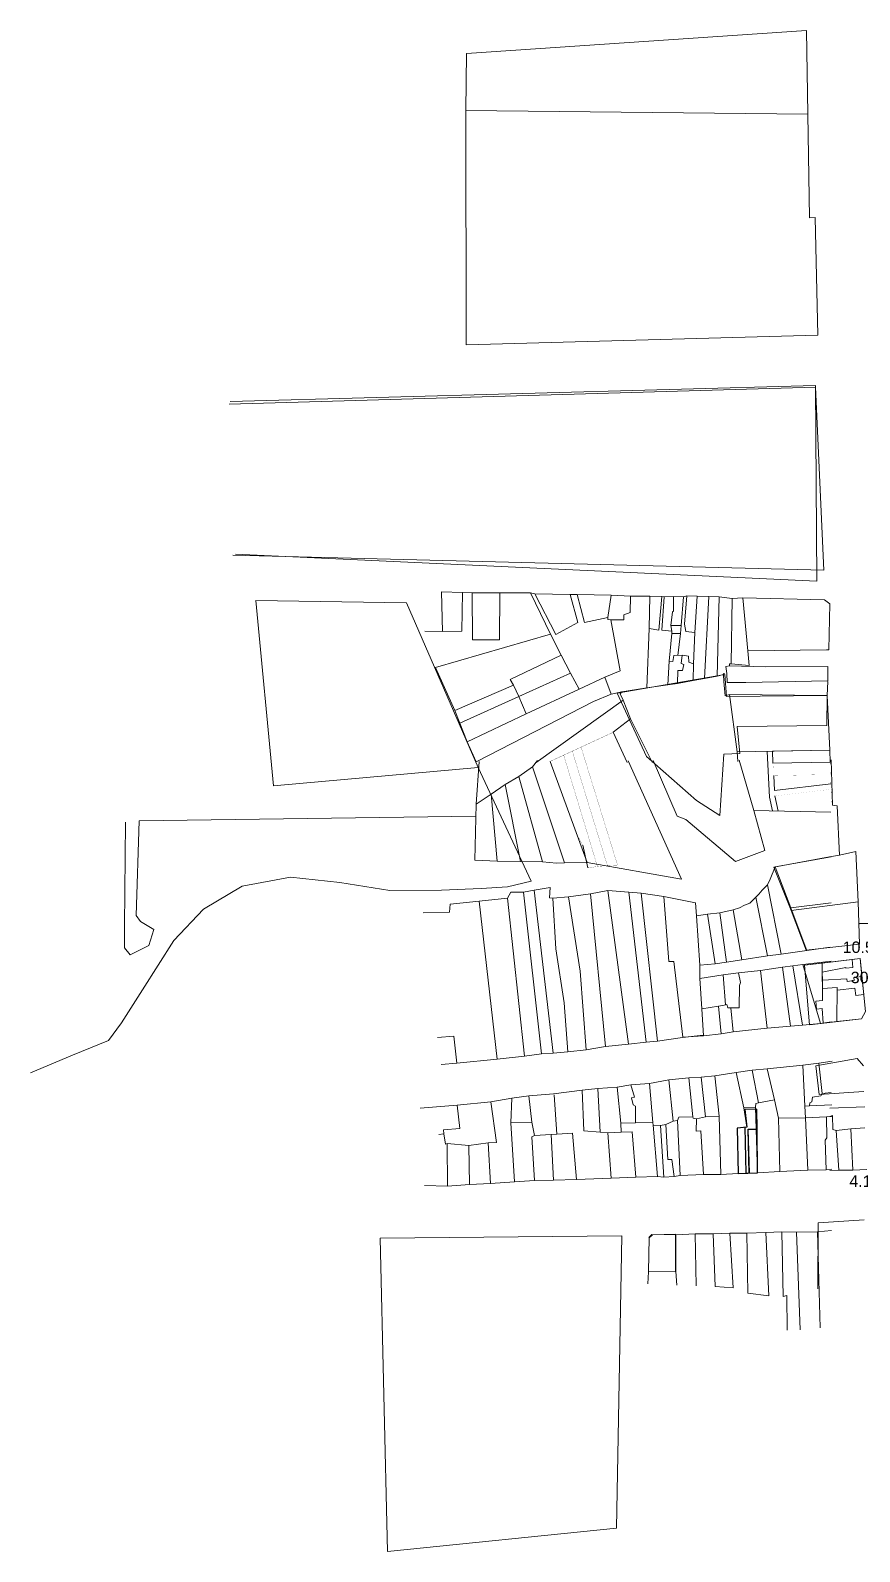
# Model space of a CAD drawing. Header units: millimetres. Extents: x 613231 to 614415, y 1317543 to 1318244.
# Drawn here: x 613231 to 613593, y 1317543 to 1318207 of the extents above; entities that cross this region are included whole.
import ezdxf

# ---------------------------------------------------------------- set-up
doc = ezdxf.new("R2010")
doc.units = ezdxf.units.MM
doc.header["$PDMODE"] = 35
doc.header["$PDSIZE"] = 0.5
for name, color, linetype in [('2', 7, 'Continuous'), ('3', 7, 'Continuous'), ('6', 7, 'Continuous'), ('CVL_CUADCON_LIN', 8, 'Continuous'), ('CVL_CUADCON_TIT', 1, 'Continuous')]:
    doc.layers.add(name, color=color, linetype=linetype)
for name, color, linetype, lineweight in [('Nivel 2', 7, 'Continuous', 0), ('Nivel 30', 7, 'Continuous', 0), ('Nivel 6', 7, 'Continuous', 0)]:
    doc.layers.add(name, color=color, linetype=linetype, lineweight=lineweight)
doc.styles.add('HECTOR LOPEZ', font='arial.ttf')
doc.dimstyles.get("Standard").update_dxf_attribs({"dimtxt": 5, "dimasz": 0.18, "dimexe": 0.18, "dimexo": 0.0625, "dimgap": 0.09, "dimtad": 0, "dimtih": 1, "dimtoh": 1, "dimdec": 4, "dimzin": 0, "dimdsep": 46, "dimtxsty": 'HECTOR LOPEZ', "dimcen": 0.09, "dimadec": 0, "dimazin": 0, "dimtfac": 1, "dimtdec": 4, "dimtofl": 0, "dimtmove": 2, "dimatfit": 3, "dimfxl": 0.18, "dimtolj": 1, "dimtzin": 0, "dimarcsym": 0})

# ---------------------------------------------------------------- blocks, each defined once
blk = doc.blocks.new('*D310')
at = {"color": 0, "lineweight": -2, "transparency": 16777216}
for p, q in [((613603.57, 1317808.96), (613601.14, 1317808.9)), ((613601.32, 1317808.72), (613601.68, 1317796.2)), ((613602.18, 1317778.39), (613601.83, 1317790.91)), ((613604.43, 1317778.27), (613602, 1317778.2))]:
    blk.add_line(p, q, dxfattribs=at)
at = {"color": 0, "transparency": 16777216}
for points in [[(613601.35, 1317808.72), (613601.29, 1317808.72), (613601.32, 1317808.9)], [(613602.21, 1317778.39), (613602.15, 1317778.39), (613602.18, 1317778.21)]]:
    blk.add_solid(points, dxfattribs=at)
at = {"layer": 'Defpoints', "color": 0, "transparency": 16777216}
for p in [(613603.63, 1317808.97), (613602.18, 1317778.21), (613604.49, 1317778.27)]:
    blk.add_point(p, dxfattribs=at)
at = {"color": 0, "lineweight": 0, "transparency": 16777216, "insert": (613601.75, 1317793.55), "char_height": 5, "attachment_point": 5, "style": 'HECTOR LOPEZ'}
blk.add_mtext('\\A1;30.7041', dxfattribs=at)
blk = doc.blocks.new('36')
at = {"color": 6}
blk.add_lwpolyline([(39.89, 5.4), (48.33, 5.74), (48.08, 33.56), (42.78, 33.42), (43.62, 25.67), (39.43, 25.3)], close=True, dxfattribs=at)
for points in [[(43.4, 5.54), (42.96, 25.61)], [(44.28, 24.72), (48.16, 24.76)], [(44.7, 5.59), (44.28, 24.72)]]:
    blk.add_lwpolyline(points, dxfattribs=at)
blk = doc.blocks.new('*D311')
at = {"color": 0, "lineweight": -2, "transparency": 16777216}
for p, q in [((613592.64, 1317816.97), (613592.65, 1317816.85)), ((613603.04, 1317817.33), (613592.82, 1317817.03)), ((613603.22, 1317817.27), (613603.22, 1317817.15))]:
    blk.add_line(p, q, dxfattribs=at)
at = {"color": 0, "transparency": 16777216}
for points in [[(613592.82, 1317817.06), (613592.82, 1317817), (613592.64, 1317817.03)], [(613603.04, 1317817.36), (613603.04, 1317817.3), (613603.22, 1317817.33)]]:
    blk.add_solid(points, dxfattribs=at)
at = {"layer": 'Defpoints', "color": 0, "transparency": 16777216}
for p in [(613592.64, 1317817.03), (613592.64, 1317817.03), (613603.22, 1317817.33)]:
    blk.add_point(p, dxfattribs=at)
at = {"color": 0, "lineweight": 0, "transparency": 16777216, "insert": (613598.23, 1317806.75), "char_height": 5, "attachment_point": 5, "style": 'HECTOR LOPEZ'}
blk.add_mtext('\\A1;10.5812', dxfattribs=at)
blk = doc.blocks.new('*D312')
at = {"color": 0, "lineweight": -2, "transparency": 16777216}
for p, q in [((613607.4, 1317713.1), (613606.23, 1317712.24)), ((613606.48, 1317712.2), (613608.71, 1317709.15)), ((613609.84, 1317709.75), (613608.67, 1317708.89))]:
    blk.add_line(p, q, dxfattribs=at)
at = {"color": 0, "transparency": 16777216}
for points in [[(613606.5, 1317712.22), (613606.45, 1317712.19), (613606.37, 1317712.35)], [(613608.74, 1317709.16), (613608.69, 1317709.13), (613608.82, 1317709)]]:
    blk.add_solid(points, dxfattribs=at)
at = {"layer": 'Defpoints', "color": 0, "transparency": 16777216}
for p in [(613607.45, 1317713.13), (613608.82, 1317709), (613609.89, 1317709.79)]:
    blk.add_point(p, dxfattribs=at)
at = {"color": 0, "lineweight": 0, "transparency": 16777216, "insert": (613599.17, 1317704.52), "char_height": 5, "attachment_point": 5, "style": 'HECTOR LOPEZ'}
blk.add_mtext('\\A1;4.1469', dxfattribs=at)
blk = doc.blocks.new('21')
at = {"layer": 'CVL_CUADCON_LIN', "color": 4, "lineweight": 13, "ltscale": 0.5}
for p, q in [((612832.01, 1318824.53), (612833.09, 1318804.57)), ((612834.91, 1318813.99), (612835.24, 1318807.4)), ((612833.09, 1318804.57), (612834.39, 1318798.5)), ((612835.24, 1318807.4), (612859.85, 1318810.34)), ((612835.36, 1318805.06), (612836.78, 1318798.46))]:
    blk.add_line(p, q, dxfattribs=at)
at = {"layer": 'CVL_CUADCON_LIN', "color": 4, "lineweight": 13, "ltscale": 0.5, "const_width": 0.02, "flags": 128}
for points in [[(612859.34, 1318825.03), (612834.54, 1318824.58)], [(612834.54, 1318824.58), (612834.91, 1318813.99)], [(612859.34, 1318825.03), (612859.71, 1318814.44)], [(612859.52, 1318819.73), (612834.73, 1318819.28)], [(612834.91, 1318813.99), (612859.71, 1318814.44)], [(612859.71, 1318814.44), (612859.85, 1318810.34)], [(612859.85, 1318810.34), (612835.24, 1318807.4)], [(612860.13, 1318808.03), (612835.36, 1318805.06)]]:
    blk.add_lwpolyline(points, dxfattribs=at)

msp = doc.modelspace()

# ---------------------------------------------------------------- linework, layer by layer
at = {"color": 1, "lineweight": 0}
for points in [[(613533.65803, 1317891.1636), (613540.65224, 1317891.44823), (613539.51606, 1317903.22354), (613578.71403, 1317903.62261), (613578.76803, 1317916.75251), (613534.8434, 1317916.30532), (613534.12252, 1317925.92007), (613487.13404, 1317917.83336), (613499.94723, 1317890.13331), (613521.79304, 1317870.90915), (613531.86559, 1317864.31337)], [(613593.17553, 1317801.86389), (613593.97759, 1317794.00471), (613590.50292, 1317793.58437), (613590.64735, 1317792.24211), (613587.56978, 1317791.86981), (613587.45211, 1317792.9635), (613576.72276, 1317792.36166), (613576.68595, 1317795.96147), (613586.95494, 1317797.98903), (613586.99773, 1317797.59133), (613590.07529, 1317797.96363), (613589.70087, 1317801.44354)], [(613571.07503, 1317772.9281), (613577.13692, 1317773.60893), (613576.60399, 1317779.9867), (613574.11961, 1317779.70767), (613573.83232, 1317783.14569), (613576.81358, 1317783.48052), (613576.64605, 1317799.86425), (613568.9025, 1317798.92749)], [(613593.97759, 1317794.00471), (613594.77965, 1317786.14553), (613591.30498, 1317785.72519), (613590.9573, 1317788.95653), (613583.24875, 1317788.03248), (613583.26122, 1317789.18061), (613576.75917, 1317788.80129), (613576.72276, 1317792.36166), (613587.45211, 1317792.9635), (613587.56978, 1317791.86981), (613590.64735, 1317792.24211), (613590.50292, 1317793.58437)], [(613577.13692, 1317773.60893), (613583.09943, 1317774.27859), (613583.26122, 1317789.18061), (613576.75917, 1317788.80129), (613576.81358, 1317783.48052), (613573.83232, 1317783.14569), (613574.11961, 1317779.70767), (613576.60399, 1317779.9867)]]:
    msp.add_lwpolyline(points, close=True, dxfattribs=at)
at = {"color": 1, "lineweight": 0, "flags": 128}
for points in [[(613568.9025, 1317798.92749), (613593.17553, 1317801.86389), (613595.5411, 1317778.68428), (613593.88164, 1317775.48957), (613571.07503, 1317772.9281)], [(613568.9025, 1317798.92749), (613593.17553, 1317801.86389), (613595.5411, 1317778.68428), (613593.88164, 1317775.48957), (613571.07503, 1317772.9281)], [(613576.64605, 1317799.86425), (613589.70087, 1317801.44354), (613590.07529, 1317797.96363), (613586.99773, 1317797.59133), (613586.95494, 1317797.98903), (613576.68595, 1317795.96147)], [(613539.96251, 1317707.88086), (613548.40565, 1317708.22125), (613548.1524, 1317736.03868), (613542.85402, 1317735.90777), (613543.69151, 1317728.15286), (613539.50351, 1317727.77886)], [(613543.47449, 1317708.02245), (613544.88846, 1317708.07946), (613544.35178, 1317727.20816), (613548.23246, 1317727.24338), (613548.1524, 1317736.03868), (613542.85401, 1317735.90776), (613543.69151, 1317728.1528), (613543.03192, 1317728.09395)], [(613539.96251, 1317707.88086), (613543.47449, 1317708.02245), (613543.03192, 1317728.09395), (613539.50351, 1317727.77886)], [(613548.40561, 1317708.22126), (613544.88846, 1317708.07946), (613544.35049, 1317727.20805), (613548.23247, 1317727.24339)]]:
    msp.add_lwpolyline(points, close=True, dxfattribs=at)
at = {"color": 1, "lineweight": 0}
for points in [[(613568.9025, 1317798.92749), (613576.64605, 1317799.86425)], [(613576.81358, 1317783.48052), (613576.64605, 1317799.86425)], [(613586.95494, 1317797.98903), (613576.68595, 1317795.96147)], [(613583.26122, 1317789.18061), (613583.09943, 1317774.27859)], [(613594.77965, 1317786.14553), (613591.30498, 1317785.72519)]]:
    msp.add_lwpolyline(points, dxfattribs=at)
at = {"color": 1, "lineweight": 0, "flags": 128}
for points in [[(613571.07503, 1317772.9281), (613577.13692, 1317773.60893), (613583.00005, 1317774.26743), (613593.88164, 1317775.48957)], [(613548.40565, 1317708.22125), (613539.96251, 1317707.88086)]]:
    msp.add_lwpolyline(points, dxfattribs=at)
at = {"layer": '2', "color": 1, "lineweight": 0}
for p, q in [((613421.01751, 1318172.50486), (613570.39651, 1318170.92086)), ((613410.38451, 1317962.10386), (613410.82351, 1317944.72486)), ((613410.38451, 1317962.10386), (613419.42951, 1317961.78786)), ((613419.42951, 1317961.78786), (613419.25651, 1317944.96486)), ((613419.42951, 1317961.78786), (613423.64751, 1317961.70386)), ((613435.79051, 1317961.70686), (613423.64751, 1317961.70386)), ((613423.64751, 1317961.70386), (613423.79651, 1317941.07086)), ((613435.63451, 1317941.07186), (613435.79051, 1317961.70686)), ((613435.79051, 1317961.70686), (613449.15251, 1317961.61186)), ((613449.15251, 1317961.61186), (613457.92651, 1317943.55786)), ((613449.15251, 1317961.61186), (613451.13651, 1317961.16386)), ((613451.13651, 1317961.16386), (613466.58251, 1317960.97686)), ((613460.31451, 1317943.46686), (613451.13651, 1317961.16386)), ((613466.58251, 1317960.97686), (613469.57951, 1317960.98986)), ((613466.58251, 1317960.97686), (613469.84151, 1317948.64086)), ((613472.78851, 1317948.70486), (613469.57951, 1317960.98986)), ((613469.57951, 1317960.98986), (613484.46751, 1317960.64786)), ((613484.46751, 1317960.64786), (613482.93951, 1317950.93486)), ((613484.46751, 1317960.64786), (613492.95451, 1317960.17686)), ((613492.95451, 1317960.17686), (613492.68351, 1317953.06086)), ((613492.95451, 1317960.17686), (613501.38851, 1317960.16286)), ((613500.99851, 1317946.03286), (613501.38851, 1317960.16286)), ((613501.38851, 1317960.16286), (613506.57151, 1317960.13486)), ((613506.57151, 1317960.13486), (613505.21951, 1317945.28886)), ((613507.63851, 1317959.93586), (613506.57151, 1317960.13486)), ((613506.59051, 1317945.34586), (613507.63851, 1317959.93586)), ((613507.63851, 1317959.93586), (613511.65251, 1317960.05486)), ((613511.65251, 1317960.05486), (613511.73351, 1317953.70286)), ((613511.65251, 1317960.05486), (613516.12351, 1317959.87186)), ((613516.12351, 1317959.87186), (613514.96351, 1317947.46586)), ((613516.12351, 1317959.87186), (613517.54451, 1317960.33486)), ((613517.54451, 1317960.33486), (613516.43451, 1317948.03086)), ((613522.06651, 1317960.20186), (613517.54451, 1317960.33486)), ((613521.07551, 1317944.39186), (613522.06651, 1317960.20186)), ((613522.06651, 1317960.20186), (613527.09751, 1317960.02086)), ((613527.09751, 1317960.02086), (613525.23551, 1317924.28486)), ((613527.09751, 1317960.02086), (613531.61951, 1317959.93886)), ((613531.61951, 1317959.93886), (613530.81951, 1317925.27486)), ((613531.61951, 1317959.93886), (613537.26251, 1317959.15086)), ((613537.26251, 1317959.15086), (613542.03651, 1317959.52686)), ((613542.03651, 1317959.52686), (613544.17951, 1317936.36086)), ((613492.68351, 1317953.06086), (613490.04651, 1317952.08386)), ((613511.22751, 1317953.29386), (613510.49351, 1317947.34486)), ((613511.73351, 1317953.70286), (613511.22751, 1317953.29386)), ((613537.26251, 1317959.15086), (613536.94151, 1317930.68886)), ((613469.84151, 1317948.64086), (613460.31451, 1317943.46686)), ((613482.93951, 1317950.93486), (613472.78851, 1317948.70486)), ((613482.94351, 1317950.01986), (613482.93951, 1317950.93486)), ((613484.36651, 1317949.92386), (613482.94351, 1317950.01986)), ((613488.33451, 1317927.52886), (613484.36651, 1317949.92386)), ((613489.95551, 1317949.89786), (613484.36651, 1317949.92386)), ((613490.04651, 1317952.08386), (613489.95551, 1317949.89786)), ((613510.49351, 1317947.34486), (613514.96351, 1317947.46586)), ((613510.49351, 1317947.34486), (613510.96251, 1317944.90686)), ((613514.96351, 1317947.46586), (613514.77751, 1317943.90686)), ((613516.43451, 1317948.03086), (613517.00851, 1317944.78086)), ((613410.82351, 1317944.72486), (613403.04851, 1317944.94486)), ((613457.92651, 1317943.55786), (613407.69751, 1317929.00686)), ((613419.25651, 1317944.96486), (613410.82351, 1317944.72486)), ((613423.79651, 1317941.07086), (613435.63451, 1317941.07186)), ((613462.64451, 1317934.37886), (613457.92651, 1317943.55786)), ((613500.05551, 1317920.10886), (613500.99851, 1317946.03286)), ((613505.21951, 1317945.28886), (613500.99851, 1317946.03286)), ((613510.96251, 1317944.90686), (613506.59051, 1317945.34586)), ((613510.91651, 1317943.89086), (613509.80551, 1317931.78986)), ((613510.91651, 1317943.89086), (613510.96251, 1317944.90686)), ((613514.77751, 1317943.90686), (613510.91651, 1317943.89086)), ((613514.77751, 1317943.90686), (613513.62951, 1317934.32286)), ((613517.00851, 1317944.78086), (613521.07551, 1317944.39186)), ((613521.07551, 1317944.39186), (613520.37851, 1317930.66686)), ((613440.28851, 1317923.86286), (613462.64451, 1317934.37886)), ((613462.64451, 1317934.37886), (613466.74651, 1317926.57086)), ((613511.32951, 1317931.69486), (613511.77551, 1317934.23786)), ((613511.77551, 1317934.23786), (613515.48351, 1317934.40686)), ((613515.48351, 1317934.40686), (613515.09351, 1317930.79686)), ((613518.27951, 1317933.96086), (613515.48351, 1317934.40686)), ((613518.34251, 1317931.42086), (613518.27951, 1317933.96086)), ((613544.17951, 1317936.36086), (613578.57351, 1317936.71486)), ((613544.71851, 1317929.85886), (613544.17951, 1317936.36086)), ((613407.69751, 1317929.00686), (613416.11851, 1317910.28986)), ((613466.74651, 1317926.57086), (613444.13551, 1317916.35786)), ((613466.74651, 1317926.57086), (613470.43751, 1317919.52186)), ((613481.74251, 1317924.80586), (613488.33451, 1317927.52886)), ((613509.19351, 1317921.46986), (613509.80551, 1317931.78986)), ((613509.80551, 1317931.78986), (613511.32951, 1317931.69486)), ((613513.63551, 1317927.68986), (613513.45851, 1317922.04786)), ((613515.56551, 1317927.74886), (613513.63551, 1317927.68986)), ((613515.09351, 1317930.79686), (613516.21351, 1317930.34386)), ((613516.21351, 1317930.34386), (613515.56551, 1317927.74886)), ((613520.37851, 1317930.66686), (613518.34251, 1317931.42086)), ((613520.31151, 1317923.39886), (613520.37851, 1317930.66686)), ((613534.17611, 1317926.24263), (613533.50651, 1317926.35386)), ((613533.50651, 1317926.35386), (613533.50851, 1317925.99786)), ((613536.94151, 1317930.68886), (613536.17951, 1317930.63386)), ((613544.71851, 1317929.85886), (613536.94151, 1317930.68886)), ((613416.11851, 1317910.28986), (613441.72351, 1317921.32786)), ((613441.72351, 1317921.32786), (613440.28851, 1317923.86286)), ((613444.13551, 1317916.35786), (613441.72351, 1317921.32786)), ((613481.74251, 1317924.80586), (613470.43751, 1317919.52186)), ((613484.47051, 1317917.34686), (613481.74251, 1317924.80586)), ((613489.03851, 1317918.33286), (613500.05551, 1317920.10886)), ((613500.05551, 1317920.10886), (613509.19351, 1317921.46986)), ((613513.45851, 1317922.04786), (613509.19351, 1317921.46986)), ((613513.45851, 1317922.04786), (613520.31151, 1317923.39886)), ((613525.23551, 1317924.28486), (613520.31151, 1317923.39886)), ((613530.81951, 1317925.27486), (613525.23551, 1317924.28486)), ((613533.50851, 1317925.99786), (613530.81951, 1317925.27486)), ((613533.50851, 1317925.99786), (613533.67551, 1317922.94886)), ((613534.26451, 1317916.64986), (613533.67551, 1317922.94886)), ((613444.13551, 1317916.35786), (613418.27951, 1317904.70886)), ((613425.52351, 1317887.86686), (613476.66151, 1317914.21286)), ((613447.37151, 1317908.79986), (613444.13551, 1317916.35786)), ((613470.43751, 1317919.52186), (613447.37151, 1317908.79986)), ((613476.66151, 1317914.21286), (613484.47051, 1317917.34686)), ((613484.47051, 1317917.34686), (613489.03851, 1317918.33286)), ((613489.03851, 1317918.33286), (613488.38151, 1317917.56786)), ((613488.38151, 1317917.56786), (613489.71551, 1317914.82886)), ((613489.71551, 1317914.82886), (613492.95551, 1317906.66086)), ((613536.09051, 1317917.21686), (613534.26451, 1317916.64986)), ((613578.77051, 1317916.79286), (613536.09051, 1317917.21686)), ((613536.09051, 1317917.21686), (613539.51251, 1317892.12486)), ((613418.27951, 1317904.70886), (613416.11851, 1317910.28986)), ((613421.51851, 1317896.59086), (613447.37151, 1317908.79986)), ((613492.95551, 1317906.66086), (613485.36251, 1317900.73186)), ((613418.27951, 1317904.70886), (613421.51851, 1317896.59086)), ((613421.51851, 1317896.59086), (613425.52351, 1317887.86686)), ((613425.42451, 1317869.37386), (613426.73951, 1317887.97986)), ((613450.05651, 1317885.61486), (613452.27551, 1317888.37186)), ((613474.00551, 1317843.77986), (613457.79651, 1317888.02986)), ((613515.21151, 1317836.59786), (613491.82351, 1317888.22986)), ((613546.72351, 1317866.47586), (613540.41251, 1317888.51586)), ((613581.20551, 1317868.82286), (613580.51151, 1317888.69186)), ((613438.20351, 1317877.94686), (613444.09851, 1317881.34786)), ((613444.09851, 1317881.34786), (613450.05651, 1317885.61486)), ((613454.48151, 1317844.07086), (613444.09851, 1317881.34786)), ((613450.05651, 1317885.61486), (613463.99251, 1317843.74286)), ((613425.42451, 1317869.37386), (613431.99251, 1317873.67586)), ((613431.99251, 1317873.67586), (613438.20351, 1317877.94686)), ((613434.67951, 1317844.33186), (613431.99251, 1317873.67586)), ((613438.20351, 1317877.94686), (613444.77051, 1317844.24186)), ((613424.88851, 1317844.78186), (613425.42451, 1317869.37386)), ((613546.72351, 1317866.47586), (613580.45851, 1317865.88286)), ((613583.24051, 1317868.57386), (613581.20551, 1317868.82286)), ((613584.24151, 1317847.02986), (613583.24051, 1317868.57386)), ((613579.78051, 1317846.30786), (613584.24151, 1317847.02986)), ((613584.24151, 1317847.02986), (613591.41051, 1317848.57286)), ((613591.41051, 1317848.57286), (613592.36151, 1317826.67286)), ((613424.88851, 1317844.78186), (613434.67951, 1317844.33186)), ((613434.67951, 1317844.33186), (613444.77051, 1317844.24186)), ((613444.77051, 1317844.24186), (613454.48151, 1317844.07086)), ((613463.99251, 1317843.74286), (613474.00551, 1317843.77986)), ((613474.00551, 1317843.77986), (613515.21151, 1317836.59786)), ((613555.46151, 1317841.82586), (613579.78051, 1317846.30786)), ((613563.07051, 1317822.83886), (613555.46151, 1317841.82586)), ((613556.04851, 1317841.89186), (613562.90451, 1317824.05586)), ((613552.73751, 1317834.05886), (613558.74351, 1317803.75086)), ((613426.73751, 1317826.99086), (613439.09451, 1317828.28586)), ((613426.73751, 1317826.99086), (613434.61251, 1317757.81686)), ((613439.09451, 1317828.28586), (613446.56251, 1317759.15686)), ((613446.12051, 1317830.84086), (613450.85951, 1317831.70686)), ((613446.12051, 1317830.84086), (613454.01851, 1317760.16786)), ((613450.85951, 1317831.70686), (613459.17151, 1317760.55786)), ((613458.94451, 1317828.22886), (613465.79651, 1317828.87486)), ((613465.79651, 1317828.87486), (613475.45951, 1317830.17686)), ((613475.45951, 1317830.17686), (613483.06251, 1317831.57186)), ((613475.45951, 1317830.17686), (613481.97451, 1317763.47286)), ((613483.06251, 1317831.57186), (613492.05051, 1317764.39986)), ((613483.06251, 1317831.57186), (613492.22351, 1317830.83186)), ((613492.22351, 1317830.83186), (613499.73651, 1317765.33886)), ((613492.22351, 1317830.83186), (613497.51651, 1317830.35986)), ((613497.51651, 1317830.35986), (613504.71151, 1317765.75086)), ((613497.51651, 1317830.35986), (613507.52551, 1317828.99786)), ((613547.60951, 1317828.68686), (613552.78151, 1317803.06886)), ((613592.36151, 1317826.67286), (613563.07051, 1317822.83886)), ((613592.36151, 1317826.67286), (613592.89951, 1317808.12586)), ((613521.78751, 1317820.45986), (613523.23651, 1317799.00186)), ((613531.88151, 1317821.84486), (613526.52951, 1317821.19886)), ((613526.52951, 1317821.19886), (613529.83651, 1317799.51586)), ((613537.78351, 1317823.11086), (613531.88151, 1317821.84486)), ((613531.88151, 1317821.84486), (613534.85751, 1317800.23386)), ((613537.78351, 1317823.11086), (613541.49851, 1317801.33386)), ((613562.90451, 1317824.05586), (613580.58651, 1317826.17486)), ((613562.90451, 1317824.05586), (613569.95251, 1317805.38386)), ((613569.65951, 1317805.52686), (613563.07051, 1317822.83886)), ((613592.89951, 1317808.12586), (613569.65951, 1317805.52686)), ((613569.95251, 1317805.38386), (613580.14751, 1317806.77086)), ((613529.83651, 1317799.51586), (613534.85751, 1317800.23386)), ((613534.85751, 1317800.23386), (613541.49851, 1317801.33386)), ((613541.49851, 1317801.33386), (613552.78151, 1317803.06886)), ((613552.78151, 1317803.06886), (613558.74351, 1317803.75086)), ((613558.74351, 1317803.75086), (613569.95251, 1317805.38386)), ((613568.14051, 1317799.25286), (613580.62151, 1317800.75286)), ((613523.23651, 1317799.00186), (613529.83651, 1317799.51586)), ((613523.23651, 1317799.00186), (613523.25051, 1317793.10386)), ((613523.25051, 1317793.10386), (613533.31551, 1317794.74286)), ((613533.31551, 1317794.74286), (613540.13851, 1317795.59186)), ((613534.41951, 1317781.59186), (613533.31551, 1317794.74286)), ((613540.13851, 1317795.59186), (613549.65251, 1317796.66186)), ((613549.65251, 1317796.66186), (613559.23851, 1317798.03886)), ((613549.65251, 1317796.66186), (613552.55751, 1317771.36286)), ((613559.23851, 1317798.03886), (613563.77851, 1317798.64686)), ((613559.23851, 1317798.03886), (613562.78551, 1317772.29286)), ((613563.77851, 1317798.64686), (613568.14051, 1317799.25286)), ((613568.01451, 1317772.70886), (613563.77851, 1317798.64686)), ((613568.14051, 1317799.25286), (613575.95851, 1317773.42386)), ((613523.25051, 1317793.10386), (613524.11451, 1317779.89786)), ((613524.11451, 1317779.89786), (613531.31451, 1317781.03286)), ((613531.31451, 1317781.03286), (613532.44151, 1317768.92486)), ((613536.74051, 1317780.25686), (613537.81551, 1317769.80086)), ((613524.11451, 1317779.89786), (613524.85651, 1317768.01186)), ((613568.01451, 1317772.70886), (613575.95851, 1317773.42386)), ((613575.95851, 1317773.42386), (613580.54651, 1317774.23586)), ((613504.71151, 1317765.75086), (613515.66651, 1317767.35386)), ((613515.66651, 1317767.35386), (613524.59651, 1317768.36386)), ((613515.79151, 1317767.48286), (613524.85651, 1317768.01186)), ((613524.85651, 1317768.01186), (613532.44151, 1317768.92486)), ((613532.44151, 1317768.92486), (613537.81551, 1317769.80086)), ((613537.81551, 1317769.80086), (613552.55751, 1317771.36286)), ((613552.55751, 1317771.36286), (613562.78551, 1317772.29286)), ((613562.78551, 1317772.29286), (613568.01451, 1317772.70886)), ((613446.56251, 1317759.15686), (613454.01851, 1317760.16786)), ((613454.01851, 1317760.16786), (613459.17151, 1317760.55786)), ((613459.17151, 1317760.55786), (613465.56751, 1317761.09386)), ((613465.56751, 1317761.09386), (613473.53551, 1317761.91086)), ((613473.53551, 1317761.91086), (613481.97451, 1317763.47286)), ((613481.97451, 1317763.47286), (613492.05051, 1317764.39986)), ((613492.05051, 1317764.39986), (613499.73651, 1317765.33886)), ((613499.73651, 1317765.33886), (613504.71151, 1317765.75086)), ((613410.19751, 1317755.58786), (613417.07651, 1317756.15786)), ((613417.07651, 1317756.15786), (613434.61251, 1317757.81686)), ((613434.61251, 1317757.81686), (613446.56251, 1317759.15686)), ((613546.07951, 1317753.00386), (613552.57651, 1317753.64386)), ((613552.57651, 1317753.64386), (613568.15551, 1317755.27186)), ((613555.85951, 1317740.09686), (613552.57651, 1317753.64386)), ((613568.15551, 1317755.27186), (613575.18251, 1317756.12386)), ((613569.09151, 1317737.36386), (613568.15551, 1317755.27186)), ((613591.86151, 1317758.11886), (613573.91151, 1317754.92386)), ((613573.91151, 1317754.92386), (613575.35651, 1317742.42586)), ((613575.18251, 1317756.12386), (613581.06651, 1317756.93186)), ((613576.70751, 1317742.92886), (613575.18251, 1317756.12386)), ((613594.66351, 1317754.97486), (613591.86151, 1317758.11886)), ((613493.11051, 1317746.67186), (613501.23551, 1317747.18686)), ((613501.23551, 1317747.18686), (613509.69951, 1317748.79886)), ((613502.61551, 1317730.15086), (613501.23551, 1317747.18686)), ((613509.69951, 1317748.79886), (613518.32551, 1317749.75386)), ((613511.55251, 1317730.77986), (613509.69951, 1317748.79886)), ((613518.32551, 1317749.75386), (613523.81051, 1317750.07186)), ((613518.32551, 1317749.75386), (613520.18951, 1317732.64986)), ((613523.81051, 1317750.07186), (613529.75051, 1317750.52486)), ((613525.65351, 1317732.71286), (613523.81051, 1317750.07186)), ((613529.75051, 1317750.52486), (613539.13151, 1317752.00086)), ((613531.62151, 1317732.98886), (613529.75051, 1317750.52486)), ((613539.13151, 1317752.00086), (613546.07951, 1317753.00386)), ((613539.13151, 1317752.00086), (613542.41851, 1317736.59786)), ((613548.78851, 1317738.81186), (613546.07951, 1317753.00386)), ((613431.82151, 1317739.28886), (613441.02251, 1317740.88886)), ((613441.02251, 1317740.88886), (613440.65551, 1317730.07786)), ((613441.02251, 1317740.88886), (613448.45451, 1317741.84886)), ((613448.45451, 1317741.84886), (613459.19151, 1317742.73686)), ((613449.85251, 1317730.30486), (613448.45451, 1317741.84886)), ((613459.19151, 1317742.73686), (613471.77151, 1317744.39086)), ((613460.65851, 1317725.04086), (613459.47951, 1317742.20786)), ((613471.77151, 1317744.39086), (613478.59851, 1317745.03686)), ((613478.59851, 1317745.03686), (613487.10351, 1317745.63386)), ((613479.65451, 1317725.96186), (613478.59851, 1317745.03686)), ((613487.10351, 1317745.63386), (613493.11051, 1317746.67186)), ((613488.74251, 1317729.94886), (613487.10351, 1317745.63386)), ((613575.35651, 1317742.42586), (613594.88551, 1317743.74486)), ((613576.70751, 1317742.92886), (613580.51251, 1317743.37286)), ((613401.06351, 1317736.39686), (613417.10451, 1317737.80286)), ((613417.10451, 1317737.80286), (613431.82151, 1317739.28886)), ((613547.44551, 1317736.93386), (613548.44551, 1317708.22286)), ((613569.34751, 1317732.28386), (613569.09151, 1317737.36386)), ((613571.04651, 1317737.49786), (613580.92651, 1317737.93886)), ((613595.25251, 1317736.98786), (613579.99351, 1317736.44086)), ((613440.65551, 1317730.07786), (613449.85251, 1317730.30486)), ((613440.65551, 1317730.07786), (613442.27151, 1317704.30086)), ((613488.74251, 1317729.94886), (613495.14451, 1317730.10486)), ((613488.77951, 1317725.90786), (613488.74251, 1317729.94886)), ((613495.14451, 1317730.10486), (613502.61551, 1317730.15086)), ((613502.61551, 1317730.15086), (613502.83751, 1317728.98486)), ((613502.83751, 1317728.98486), (613505.98951, 1317728.90886)), ((613502.83751, 1317728.98486), (613504.70551, 1317706.64286)), ((613505.98951, 1317728.90886), (613508.29651, 1317729.30286)), ((613505.98951, 1317728.90886), (613507.45551, 1317706.30686)), ((613508.29651, 1317729.30286), (613511.55251, 1317730.77986)), ((613513.45351, 1317731.08986), (613514.63751, 1317707.00886)), ((613521.67651, 1317731.85986), (613525.65351, 1317732.71286)), ((613557.53251, 1317732.11586), (613569.34751, 1317732.28386)), ((613557.53251, 1317732.11586), (613558.19551, 1317708.81386)), ((613569.34751, 1317732.28386), (613578.46651, 1317732.61086)), ((613569.34751, 1317732.28386), (613570.30951, 1317709.39386)), ((613578.46651, 1317732.61086), (613581.28451, 1317732.85986)), ((613581.16951, 1317733.29386), (613580.00151, 1317732.78186)), ((613581.28051, 1317727.09386), (613581.16951, 1317733.29386)), ((613582.75651, 1317726.63986), (613581.28051, 1317727.09386)), ((613589.11351, 1317727.46886), (613582.75651, 1317726.63986)), ((613595.31751, 1317727.89086), (613589.11351, 1317727.46886)), ((613589.11351, 1317727.46886), (613590.05751, 1317709.38086)), ((613412.73651, 1317721.05386), (613412.87051, 1317702.39586)), ((613412.73651, 1317721.05386), (613422.30651, 1317720.11786)), ((613422.30651, 1317720.11786), (613430.77551, 1317721.37486)), ((613430.77551, 1317721.37486), (613431.66051, 1317703.49186)), ((613450.95851, 1317724.44986), (613458.24451, 1317725.00186)), ((613458.24451, 1317725.00186), (613460.65851, 1317725.04086)), ((613458.24451, 1317725.00186), (613459.26351, 1317704.98486)), ((613483.01451, 1317725.60986), (613488.77951, 1317725.90786)), ((613582.75651, 1317726.63986), (613583.85251, 1317709.31386)), ((613422.30651, 1317720.11786), (613422.54351, 1317703.06286)), ((613511.97551, 1317706.55886), (613514.63751, 1317707.00886)), ((613514.63751, 1317707.00886), (613524.77151, 1317707.40286)), ((613524.77151, 1317707.40286), (613532.39551, 1317707.42586)), ((613532.39551, 1317707.42586), (613539.96251, 1317707.88086)), ((613539.96251, 1317707.88086), (613548.44551, 1317708.22286)), ((613548.44551, 1317708.22286), (613558.19551, 1317708.81386)), ((613558.19551, 1317708.81386), (613570.30951, 1317709.39386)), ((613570.30951, 1317709.39386), (613578.39051, 1317709.47486)), ((613578.39051, 1317709.47486), (613580.90251, 1317709.76986)), ((613583.85251, 1317709.31386), (613580.04651, 1317709.25386)), ((613583.85251, 1317709.31386), (613590.05751, 1317709.38086)), ((613590.05751, 1317709.38086), (613596.10951, 1317709.70086)), ((613402.85351, 1317702.63886), (613412.87051, 1317702.39586)), ((613412.87051, 1317702.39586), (613422.54351, 1317703.06286)), ((613422.54351, 1317703.06286), (613431.66051, 1317703.49186)), ((613431.66051, 1317703.49186), (613442.27151, 1317704.30086)), ((613442.27151, 1317704.30086), (613450.88051, 1317704.77186)), ((613450.88051, 1317704.77186), (613459.26351, 1317704.98486)), ((613459.26351, 1317704.98486), (613469.27251, 1317705.30086)), ((613469.27251, 1317705.30086), (613484.43551, 1317705.90486)), ((613484.43551, 1317705.90486), (613495.28251, 1317706.23486)), ((613495.28251, 1317706.23486), (613504.70551, 1317706.64286)), ((613504.70551, 1317706.64286), (613507.45551, 1317706.30686)), ((613507.45551, 1317706.30686), (613511.97551, 1317706.55886)), ((613594.97551, 1317687.69386), (613574.93851, 1317686.27186)), ((613512.67151, 1317681.14686), (613521.12951, 1317681.48886)), ((613512.68951, 1317665.05486), (613512.67151, 1317681.14686)), ((613521.12951, 1317681.48886), (613529.03251, 1317681.54186)), ((613521.57851, 1317658.86986), (613521.12951, 1317681.48886)), ((613529.03251, 1317681.54186), (613536.32251, 1317681.78786)), ((613536.32251, 1317681.78786), (613543.71751, 1317681.80786)), ((613537.78151, 1317657.96586), (613536.32251, 1317681.78786)), ((613543.71751, 1317681.80786), (613551.97351, 1317682.06986)), ((613551.97351, 1317682.06986), (613558.98251, 1317682.43786)), ((613553.36451, 1317654.40686), (613551.97351, 1317682.06986)), ((613558.98251, 1317682.43786), (613565.41551, 1317682.23786)), ((613565.41551, 1317682.23786), (613574.66451, 1317682.38986)), ((613567.06251, 1317639.58086), (613565.41551, 1317682.23786)), ((613574.66451, 1317682.38986), (613580.78051, 1317682.94686)), ((613574.66451, 1317682.38986), (613575.76751, 1317640.38386)), ((613574.93851, 1317686.27186), (613574.73051, 1317657.45786)), ((613501.02651, 1317679.78786), (613500.72051, 1317664.96086)), ((613500.72051, 1317664.96086), (613500.52351, 1317659.61886)), ((613512.68951, 1317665.05486), (613500.72051, 1317664.96086)), ((613513.13751, 1317659.08786), (613512.68951, 1317665.05486))]:
    msp.add_line(p, q, dxfattribs=at)
for points in [[(613421.01751, 1318172.50486), (613421.25451, 1318197.30786), (613569.81551, 1318207.45986), (613570.39651, 1318170.92086)], [(613421.01751, 1318172.50486), (613421.09951, 1318069.99586), (613574.76851, 1318074.27486), (613573.50751, 1318125.65086), (613571.06951, 1318125.58986), (613570.39651, 1318170.92086)], [(613317.57751, 1318044.08286), (613573.70851, 1318051.50186), (613577.39151, 1317971.52286), (613319.21251, 1317978.12186)], [(613426.26934, 1317885.27353), (613336.90534, 1317877.32653), (613329.22134, 1317958.36953)], [(613329.22134, 1317958.36953), (613395.02334, 1317957.26853), (613426.26934, 1317885.27353)], [(613502.77451, 1317888.43486), (613513.23851, 1317864.09786), (613517.04751, 1317862.63486), (613538.75451, 1317844.30386), (613551.61751, 1317849.03986), (613546.72351, 1317866.47586)], [(613454.48151, 1317844.07086), (613460.56451, 1317843.55986), (613463.99251, 1317843.74286)], [(613580.58251, 1317846.28486), (613556.04851, 1317841.89186), (613553.91951, 1317836.51886), (613552.73751, 1317834.05886)], [(613552.73751, 1317834.05886), (613550.48651, 1317831.68286), (613548.91251, 1317829.92886), (613547.60951, 1317828.68686)], [(613402.26651, 1317821.78586), (613413.87651, 1317822.07686), (613414.05151, 1317825.61386), (613426.73751, 1317826.99086)], [(613439.09451, 1317828.28586), (613440.68051, 1317830.90486), (613446.12051, 1317830.84086)], [(613450.85951, 1317831.70686), (613457.78051, 1317832.86186), (613457.51851, 1317828.43486), (613458.94451, 1317828.22886)], [(613458.94451, 1317828.22886), (613460.25051, 1317806.10686), (613463.84151, 1317782.49686), (613465.56751, 1317761.09386)], [(613465.79651, 1317828.87486), (613470.84551, 1317796.39086), (613473.53551, 1317761.91086)], [(613526.52951, 1317821.19886), (613521.78751, 1317820.45986), (613521.34451, 1317826.17286), (613507.52551, 1317828.99786), (613509.69151, 1317800.55986), (613511.85151, 1317800.54386), (613515.79151, 1317767.48286)], [(613547.60951, 1317828.68686), (613545.00651, 1317826.10186), (613542.73451, 1317825.09886), (613540.54151, 1317823.94386), (613537.78351, 1317823.11086)], [(613536.74051, 1317780.25686), (613540.37251, 1317780.36686), (613540.47651, 1317790.13086), (613540.88951, 1317791.38386), (613540.13851, 1317795.59186)], [(613531.31451, 1317781.03286), (613533.79851, 1317781.47986), (613535.04051, 1317781.70386), (613535.44351, 1317780.26086), (613536.74051, 1317780.25686)], [(613408.61951, 1317767.30686), (613415.70151, 1317767.88086), (613417.07651, 1317756.15786)], [(613471.77151, 1317744.39086), (613472.53051, 1317726.48086), (613479.65451, 1317725.96186)], [(613495.14451, 1317730.10486), (613495.08351, 1317737.37486), (613494.00851, 1317737.86486), (613493.40151, 1317741.00786), (613494.64351, 1317741.20586), (613493.11051, 1317746.67186)], [(613548.78851, 1317738.81186), (613555.85951, 1317740.09686), (613557.53251, 1317732.11586)], [(613569.09151, 1317737.36386), (613571.04651, 1317737.49786), (613571.17851, 1317738.82186), (613572.06151, 1317739.29386), (613572.41351, 1317741.20586), (613576.11251, 1317741.90186), (613576.70751, 1317742.92886)], [(613411.34951, 1317725.25186), (613411.19551, 1317727.05386), (613418.32751, 1317727.62886), (613417.10451, 1317737.80286)], [(613430.77551, 1317721.37486), (613434.33351, 1317721.40786), (613431.82151, 1317739.28886)], [(613542.41851, 1317736.59786), (613543.69151, 1317728.15286), (613539.50351, 1317727.77886), (613539.96251, 1317707.88086)], [(613542.41851, 1317736.59786), (613547.44551, 1317736.93386), (613547.69951, 1317738.53986), (613548.78851, 1317738.81186)], [(613449.85251, 1317730.30486), (613450.95851, 1317724.44986), (613449.84751, 1317723.97486), (613450.88051, 1317704.77186)], [(613508.29651, 1317729.30286), (613509.26851, 1317714.03986), (613511.02251, 1317713.99186), (613511.97551, 1317706.55886)], [(613511.55251, 1317730.77986), (613513.45351, 1317731.08986), (613513.94051, 1317732.49686), (613520.18951, 1317732.64986), (613520.30051, 1317732.04086), (613521.67651, 1317731.85986)], [(613521.67651, 1317731.85986), (613521.60651, 1317726.46986), (613523.63951, 1317726.50286), (613524.77151, 1317707.40286)], [(613525.65351, 1317732.71286), (613531.62151, 1317732.98886), (613532.39551, 1317707.42586)], [(613578.46651, 1317732.61086), (613578.65751, 1317723.53786), (613577.88551, 1317722.45786), (613578.39051, 1317709.47486)], [(613409.19351, 1317725.01286), (613411.34951, 1317725.25186), (613412.05351, 1317720.78886), (613412.73651, 1317721.05386)], [(613460.65851, 1317725.04086), (613467.51251, 1317725.53386), (613469.27251, 1317705.30086)], [(613479.65451, 1317725.96186), (613483.01451, 1317725.60986), (613484.43551, 1317705.90486)], [(613488.77951, 1317725.90786), (613493.62951, 1317726.13886), (613495.28251, 1317706.23486)], [(613500.87251, 1317679.86086), (613502.27551, 1317681.18086), (613512.67151, 1317681.14686)], [(613537.78151, 1317657.96586), (613529.89451, 1317658.52286), (613529.03251, 1317681.54186)], [(613553.36451, 1317654.40686), (613544.17151, 1317655.60386), (613543.71751, 1317681.80786)], [(613561.32151, 1317639.43586), (613561.18951, 1317654.63686), (613559.59551, 1317654.12786), (613558.98251, 1317682.43786)]]:
    msp.add_lwpolyline(points, dxfattribs=at)
msp.add_lwpolyline([(613383.58651, 1317679.64786), (613489.09251, 1317680.71086), (613486.73751, 1317552.87286), (613386.65851, 1317542.66986)], close=True, dxfattribs=at)
at = {"layer": '3', "color": 1, "lineweight": 0}
msp.add_lwpolyline([(613230.71434, 1317751.95253), (613249.07834, 1317759.56953), (613264.78234, 1317766.02553), (613270.57134, 1317773.68953), (613279.61434, 1317788.23753), (613293.43434, 1317809.68053), (613306.29334, 1317823.49053), (613323.24234, 1317833.51353), (613344.29934, 1317837.46253), (613365.90934, 1317835.05953), (613387.78034, 1317831.64153), (613410.38834, 1317831.78753), (613427.65834, 1317832.40653), (613439.08334, 1317833.24353), (613449.48234, 1317835.59753), (613426.26934, 1317885.27353)], dxfattribs=at)
at = {"layer": '6', "color": 1, "lineweight": 0}
for p, q in [((613579.14751, 1317922.94386), (613578.77051, 1317916.79286)), ((613489.71551, 1317914.82886), (613451.63951, 1317887.47286)), ((613579.95151, 1317892.86086), (613578.77051, 1317916.79286)), ((613492.95551, 1317906.66086), (613502.39451, 1317887.64386)), ((613485.36251, 1317900.73186), (613491.42151, 1317887.49386)), ((613539.51251, 1317892.12486), (613579.95151, 1317892.86086)), ((613539.51251, 1317892.12486), (613539.78651, 1317887.95886))]:
    msp.add_line(p, q, dxfattribs=at)
msp.add_lwpolyline([(613542.03651, 1317959.52686), (613577.60551, 1317958.61486), (613580.00251, 1317956.79586), (613579.58951, 1317936.71886), (613578.57351, 1317936.71486)], dxfattribs=at)
at = {"layer": 'CVL_CUADCON_LIN', "color": 1, "lineweight": 0, "ltscale": 0.5}
msp.add_line((613474.292, 1317841.43715), (613472.07048, 1317851.36559), dxfattribs=at)
at = {"layer": 'CVL_CUADCON_LIN', "color": 1, "lineweight": 0, "ltscale": 0.5, "flags": 128}
for points, const_width in [([(613457.79651, 1317888.02986), (613485.36251, 1317900.73186)], 0.08), ([(613485.6417, 1317900.83413), (613471.29183, 1317894.22192), (613467.47731, 1317892.46425), (613463.7082, 1317890.7275), (613457.80477, 1317888.00729)], 0.08), ([(613471.29183, 1317894.22192), (613487.2297, 1317842.70303)], 0.08), ([(613457.79651, 1317888.02986), (613469.62857, 1317855.72874)], 0.08), ([(613463.7082, 1317890.7275), (613478.14313, 1317843.05869)], 0.08), ([(613463.7082, 1317890.7275), (613478.44557, 1317842.05993)], 0.08), ([(613467.47731, 1317892.46425), (613482.78531, 1317842.47977)], 0.08), ([(613580.42077, 1317878.77206), (613580.50106, 1317876.47346), (613580.76402, 1317868.94502)], 0.02), ([(613582.0717, 1317878.42024), (613582.15304, 1317876.09166)], 0.02), ([(613469.62864, 1317855.72876), (613472.07048, 1317851.36559)], 0.08), ([(613478.44557, 1317842.05993), (613474.292, 1317841.43715)], 0.08), ([(613478.44557, 1317842.05993), (613482.78531, 1317842.47977)], 0.08), ([(613482.78531, 1317842.47977), (613487.2297, 1317842.70303)], 0.08)]:
    msp.add_lwpolyline(points, dxfattribs=dict(at, const_width=const_width))
for points, const_width in [([(613467.47731, 1317892.46425), (613471.29183, 1317894.22192), (613487.2297, 1317842.70303), (613482.78531, 1317842.47977)], 0.08), ([(613457.79651, 1317888.02986), (613463.7082, 1317890.7275), (613478.44557, 1317842.05993), (613474.292, 1317841.43715), (613472.07048, 1317851.36559), (613469.62857, 1317855.72874)], 0.08), ([(613463.7082, 1317890.7275), (613467.47731, 1317892.46425), (613482.78531, 1317842.47977), (613478.44557, 1317842.05993)], 0.08), ([(613580.2987, 1317882.2669), (613580.44182, 1317878.1694), (613555.83748, 1317875.2241), (613555.50281, 1317881.81561)], 0.02)]:
    msp.add_lwpolyline(points, close=True, dxfattribs=dict(at, const_width=const_width))
for points in [[(613579.92868, 1317892.86044), (613580.10911, 1317887.71327), (613555.11325, 1317887.25834), (613554.95565, 1317892.40593)], [(613501.02651, 1317679.78786), (613502.4829, 1317681.14641), (613512.5815, 1317681.31507), (613512.57014, 1317665.05392), (613500.72051, 1317664.96086)]]:
    msp.add_lwpolyline(points, close=True, dxfattribs=at)
for points in [[(613502.4829, 1317681.14641), (613501.02626, 1317679.77594)], [(613502.4829, 1317681.14641), (613512.5815, 1317681.31507)], [(613501.02588, 1317679.75771), (613500.72051, 1317664.96086)], [(613500.72051, 1317664.96086), (613512.57014, 1317665.05392)]]:
    msp.add_lwpolyline(points, dxfattribs=at)
at = {"layer": 'CVL_CUADCON_TIT', "color": 1, "lineweight": 0, "ltscale": 0.5, "flags": 128}
msp.add_lwpolyline([(613579.18241, 1317929.44826), (613579.15961, 1317923.14186), (613543.35461, 1317922.49476), (613535.11101, 1317922.48006), (613535.05271, 1317926.37956), (613534.61731, 1317929.48026), (613536.15721, 1317929.69646), (613552.01901, 1317929.37166)], close=True, dxfattribs=at)
msp.add_lwpolyline([(613272.21965, 1317861.40341), (613271.79732, 1317815.93154), (613271.79732, 1317806.51668), (613274.27042, 1317803.457), (613282.51408, 1317807.57607), (613284.63451, 1317814.5194), (613278.86395, 1317818.04993), (613276.86166, 1317820.63916), (613278.27499, 1317862.06413), (613425.3082, 1317864.03772)], dxfattribs=at)
at = {"layer": 'Nivel 2', "color": 1, "lineweight": 0}
for p, q in [((613410.38451, 1317962.10386), (613419.42951, 1317961.78786)), ((613410.38451, 1317962.10386), (613410.82351, 1317944.72486)), ((613419.42951, 1317961.78786), (613419.25651, 1317944.96486)), ((613419.42951, 1317961.78786), (613423.64751, 1317961.70386)), ((613435.79051, 1317961.70686), (613423.64751, 1317961.70386)), ((613423.64751, 1317961.70386), (613423.79651, 1317941.07086)), ((613435.63451, 1317941.07186), (613435.79051, 1317961.70686)), ((613435.79051, 1317961.70686), (613449.15251, 1317961.61186)), ((613449.15251, 1317961.61186), (613451.13651, 1317961.16386)), ((613449.15251, 1317961.61186), (613457.92651, 1317943.55786)), ((613460.31451, 1317943.46686), (613451.13651, 1317961.16386)), ((613451.13651, 1317961.16386), (613466.58251, 1317960.97686)), ((613466.58251, 1317960.97686), (613469.57951, 1317960.98986)), ((613466.58251, 1317960.97686), (613469.84151, 1317948.64086)), ((613469.57951, 1317960.98986), (613484.46751, 1317960.64786)), ((613472.78851, 1317948.70486), (613469.57951, 1317960.98986)), ((613484.46751, 1317960.64786), (613482.93951, 1317950.93486)), ((613484.46751, 1317960.64786), (613492.95451, 1317960.17686)), ((613492.95451, 1317960.17686), (613492.68351, 1317953.06086)), ((613492.95451, 1317960.17686), (613501.38851, 1317960.16286)), ((613500.99851, 1317946.03286), (613501.38851, 1317960.16286)), ((613501.38851, 1317960.16286), (613506.57151, 1317960.13486)), ((613506.57151, 1317960.13486), (613505.21951, 1317945.28886)), ((613507.63851, 1317959.93586), (613506.57151, 1317960.13486)), ((613506.59051, 1317945.34586), (613507.63851, 1317959.93586)), ((613507.63851, 1317959.93586), (613511.65251, 1317960.05486)), ((613511.65251, 1317960.05486), (613516.12351, 1317959.87186)), ((613511.65251, 1317960.05486), (613511.73351, 1317953.70286)), ((613516.12351, 1317959.87186), (613514.96351, 1317947.46586)), ((613516.12351, 1317959.87186), (613517.54451, 1317960.33486)), ((613517.54451, 1317960.33486), (613516.43451, 1317948.03086)), ((613522.06651, 1317960.20186), (613517.54451, 1317960.33486)), ((613521.07551, 1317944.39186), (613522.06651, 1317960.20186)), ((613522.06651, 1317960.20186), (613527.09751, 1317960.02086)), ((613527.09751, 1317960.02086), (613525.23551, 1317924.28486)), ((613527.09751, 1317960.02086), (613531.61951, 1317959.93886)), ((613531.61951, 1317959.93886), (613530.81951, 1317925.27486)), ((613531.61951, 1317959.93886), (613537.26251, 1317959.15086)), ((613537.26251, 1317959.15086), (613542.03651, 1317959.52686)), ((613542.03651, 1317959.52686), (613544.17951, 1317936.36086)), ((613492.68351, 1317953.06086), (613490.04651, 1317952.08386)), ((613511.22751, 1317953.29386), (613510.49351, 1317947.34486)), ((613511.73351, 1317953.70286), (613511.22751, 1317953.29386)), ((613537.26251, 1317959.15086), (613536.94151, 1317930.68886)), ((613469.84151, 1317948.64086), (613460.31451, 1317943.46686)), ((613482.93951, 1317950.93486), (613472.78851, 1317948.70486)), ((613482.94351, 1317950.01986), (613482.93951, 1317950.93486)), ((613484.36651, 1317949.92386), (613482.94351, 1317950.01986)), ((613489.95551, 1317949.89786), (613484.36651, 1317949.92386)), ((613488.33451, 1317927.52886), (613484.36651, 1317949.92386)), ((613490.04651, 1317952.08386), (613489.95551, 1317949.89786)), ((613510.49351, 1317947.34486), (613514.96351, 1317947.46586)), ((613510.49351, 1317947.34486), (613510.96251, 1317944.90686)), ((613514.96351, 1317947.46586), (613514.77751, 1317943.90686)), ((613516.43451, 1317948.03086), (613517.00851, 1317944.78086)), ((613410.82351, 1317944.72486), (613403.04851, 1317944.94486)), ((613457.92651, 1317943.55786), (613407.69751, 1317929.00686)), ((613419.25651, 1317944.96486), (613410.82351, 1317944.72486)), ((613423.79651, 1317941.07086), (613435.63451, 1317941.07186)), ((613462.64451, 1317934.37886), (613457.92651, 1317943.55786)), ((613500.05551, 1317920.10886), (613500.99851, 1317946.03286)), ((613505.21951, 1317945.28886), (613500.99851, 1317946.03286)), ((613510.96251, 1317944.90686), (613506.59051, 1317945.34586)), ((613510.91651, 1317943.89086), (613509.80551, 1317931.78986)), ((613510.91651, 1317943.89086), (613510.96251, 1317944.90686)), ((613514.77751, 1317943.90686), (613510.91651, 1317943.89086)), ((613514.77751, 1317943.90686), (613513.62951, 1317934.32286)), ((613517.00851, 1317944.78086), (613521.07551, 1317944.39186)), ((613521.07551, 1317944.39186), (613520.37851, 1317930.66686)), ((613440.28851, 1317923.86286), (613462.64451, 1317934.37886)), ((613462.64451, 1317934.37886), (613466.74651, 1317926.57086)), ((613511.32951, 1317931.69486), (613511.77551, 1317934.23786)), ((613511.77551, 1317934.23786), (613515.48351, 1317934.40686)), ((613515.48351, 1317934.40686), (613515.09351, 1317930.79686)), ((613518.27951, 1317933.96086), (613515.48351, 1317934.40686)), ((613518.34251, 1317931.42086), (613518.27951, 1317933.96086)), ((613544.17951, 1317936.36086), (613578.57351, 1317936.71486)), ((613544.71851, 1317929.85886), (613544.17951, 1317936.36086)), ((613407.69751, 1317929.00686), (613416.11851, 1317910.28986)), ((613466.74651, 1317926.57086), (613444.13551, 1317916.35786)), ((613466.74651, 1317926.57086), (613470.43751, 1317919.52186)), ((613481.74251, 1317924.80586), (613488.33451, 1317927.52886)), ((613509.19351, 1317921.46986), (613509.80551, 1317931.78986)), ((613509.80551, 1317931.78986), (613511.32951, 1317931.69486)), ((613513.63551, 1317927.68986), (613513.45851, 1317922.04786)), ((613515.56551, 1317927.74886), (613513.63551, 1317927.68986)), ((613515.09351, 1317930.79686), (613516.21351, 1317930.34386)), ((613516.21351, 1317930.34386), (613515.56551, 1317927.74886)), ((613520.37851, 1317930.66686), (613518.34251, 1317931.42086)), ((613520.31151, 1317923.39886), (613520.37851, 1317930.66686)), ((613533.50651, 1317926.35386), (613533.50851, 1317925.99786)), ((613536.17951, 1317930.63386), (613536.13653, 1317929.92035)), ((613536.94151, 1317930.68886), (613536.17951, 1317930.63386)), ((613544.71851, 1317929.85886), (613536.94151, 1317930.68886)), ((613416.11851, 1317910.28986), (613441.72351, 1317921.32786)), ((613441.72351, 1317921.32786), (613440.28851, 1317923.86286)), ((613444.13551, 1317916.35786), (613441.72351, 1317921.32786)), ((613481.74251, 1317924.80586), (613470.43751, 1317919.52186)), ((613484.47051, 1317917.34686), (613481.74251, 1317924.80586)), ((613489.03851, 1317918.33286), (613500.05551, 1317920.10886)), ((613500.05551, 1317920.10886), (613509.19351, 1317921.46986)), ((613513.45851, 1317922.04786), (613509.19351, 1317921.46986)), ((613513.45851, 1317922.04786), (613520.31151, 1317923.39886)), ((613525.23551, 1317924.28486), (613520.31151, 1317923.39886)), ((613530.81951, 1317925.27486), (613525.23551, 1317924.28486)), ((613533.50851, 1317925.99786), (613530.81951, 1317925.27486)), ((613533.50851, 1317925.99786), (613533.67551, 1317922.94886)), ((613534.26451, 1317916.64986), (613533.67551, 1317922.94886)), ((613444.13551, 1317916.35786), (613418.27951, 1317904.70886)), ((613425.52351, 1317887.86686), (613476.66151, 1317914.21286)), ((613447.37151, 1317908.79986), (613444.13551, 1317916.35786)), ((613470.43751, 1317919.52186), (613447.37151, 1317908.79986)), ((613489.71551, 1317914.82886), (613451.63951, 1317887.47286)), ((613476.66151, 1317914.21286), (613484.47051, 1317917.34686)), ((613484.47051, 1317917.34686), (613489.03851, 1317918.33286)), ((613489.03851, 1317918.33286), (613488.38151, 1317917.56786)), ((613488.38151, 1317917.56786), (613489.71551, 1317914.82886)), ((613489.71551, 1317914.82886), (613492.95551, 1317906.66086)), ((613536.09051, 1317917.21686), (613534.26451, 1317916.64986)), ((613536.09051, 1317917.21686), (613539.51251, 1317892.12486)), ((613578.77051, 1317916.79286), (613536.09051, 1317917.21686)), ((613418.27951, 1317904.70886), (613416.11851, 1317910.28986)), ((613421.51851, 1317896.59086), (613447.37151, 1317908.79986)), ((613492.95551, 1317906.66086), (613485.36251, 1317900.73186)), ((613492.95551, 1317906.66086), (613502.39451, 1317887.64386)), ((613418.27951, 1317904.70886), (613421.51851, 1317896.59086)), ((613485.36251, 1317900.73186), (613491.42151, 1317887.49386)), ((613421.51851, 1317896.59086), (613425.52351, 1317887.86686)), ((613539.51251, 1317892.12486), (613579.95151, 1317892.86086))]:
    msp.add_line(p, q, dxfattribs=at)
at = {"layer": 'Nivel 2', "color": 1, "lineweight": 0, "flags": 128}
for points in [[(613421.01751, 1318172.50486), (613421.25451, 1318197.30786), (613569.81551, 1318207.45986), (613570.39651, 1318170.92086)], [(613421.01751, 1318172.50486), (613570.39651, 1318170.92086)], [(613421.01751, 1318172.50486), (613421.09951, 1318069.99586), (613574.76851, 1318074.27486), (613573.50751, 1318125.65086), (613571.06951, 1318125.58986), (613570.39651, 1318170.92086)], [(613317.57751, 1318044.08286), (613573.70851, 1318051.50186), (613577.39151, 1317971.52286), (613319.21251, 1317978.12186)], [(613542.03651, 1317959.52686), (613577.60551, 1317958.61486), (613580.00251, 1317956.79586), (613579.58951, 1317936.71886), (613578.57351, 1317936.71486)]]:
    msp.add_lwpolyline(points, dxfattribs=at)
at = {"layer": 'Nivel 30', "color": 1, "lineweight": 0}
for p, q in [((613317.99951, 1318045.25786), (613573.76451, 1318052.30986)), ((613573.76451, 1318052.30986), (613574.33851, 1317966.83986)), ((613574.33851, 1317966.83986), (613320.30751, 1317978.55286))]:
    msp.add_line(p, q, dxfattribs=at)
at = {"layer": 'Nivel 6', "color": 1, "lineweight": 0}
for p, q in [((613579.14751, 1317922.94386), (613578.77051, 1317916.79286)), ((613579.95151, 1317892.86086), (613578.77051, 1317916.79286)), ((613539.51251, 1317892.12486), (613539.78651, 1317887.95886))]:
    msp.add_line(p, q, dxfattribs=at)

# ---------------------------------------------------------------- block references
at = {"color": 1, "lineweight": 0}
msp.add_blockref('36', (613500.07413, 1317702.48321), dxfattribs=at)
at = {"layer": 'CVL_CUADCON_LIN', "color": 1, "lineweight": 0}
msp.add_blockref('21', (720.59266, -932.17113), dxfattribs=at)

# ---------------------------------------------------------------- dimensions: what is measured, and where the dimension line sits
at = {"color": 1, "lineweight": 0}
for p1, p2, distance, picture, middle in [((613603.21802, 1317817.33453), (613592.64129, 1317817.02773), 0, '*D311', (613598.23226, 1317806.74906)), ((613603.63051, 1317808.96586), (613604.49351, 1317778.27386), -2.31196, '*D310', (613601.75096, 1317793.55487)), ((613607.44651, 1317713.13386), (613609.89351, 1317709.78586), -1.33069, '*D312', (613599.16984, 1317704.51633))]:
    dim = msp.add_aligned_dim(p1=p1, p2=p2, distance=distance, dimstyle='Standard', dxfattribs=at)
    dim.commit()
    dim.dimension.update_dxf_attribs({"geometry": picture, "text_midpoint": middle})

doc.saveas('drawing.dxf')
